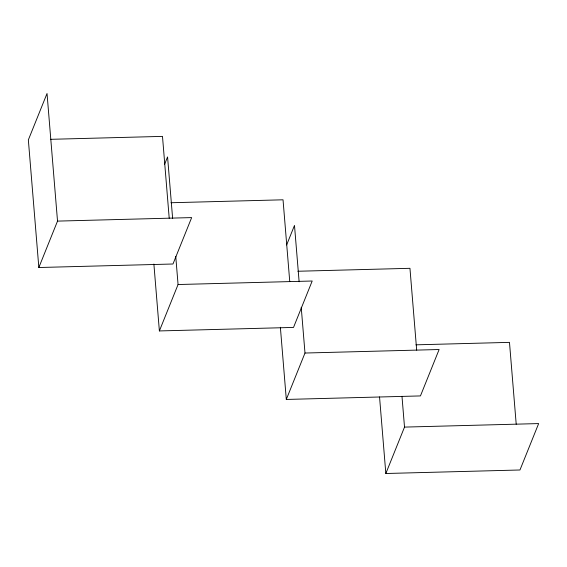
<?xml version="1.0" encoding="UTF-8"?>
<svg xmlns="http://www.w3.org/2000/svg" width="567" height="567" viewBox="0 0 567 567"><rect width="100%" height="100%" fill="white"/><g stroke="black" fill="none" stroke-linecap="round" stroke-linejoin="round"><path stroke-width="0.85" d="M38.84 267.518L57.522 221.109L47.033 93.498L28.35 139.9L38.84 267.518L172.978 264.002L191.66 217.593L57.522 221.109M164.621 164.246L167.57 156.917L172.637 218.522M178.066 284.528L312.197 281.012L293.522 327.421L159.384 330.937L178.066 284.528L175.749 256.369M286.633 244.958L294.493 225.425L299.128 281.749M304.989 353.035L439.12 349.52L420.445 395.922L286.307 399.444L304.989 353.035L301.226 307.271M404.512 427.1L538.65 423.577L519.967 469.986L385.836 473.502L404.512 427.1L401.982 396.29M50.413 139.326L162.488 136.385L169.214 218.231M170.958 202.745L283.032 199.804L289.758 281.657M297.881 271.253L409.955 268.311L416.681 350.158M415.937 344.828L509.478 342.369L516.211 424.222M379.543 396.935L385.836 473.502M280.374 327.272L286.307 399.444M153.884 264.052L159.384 330.937"/></g></svg>
